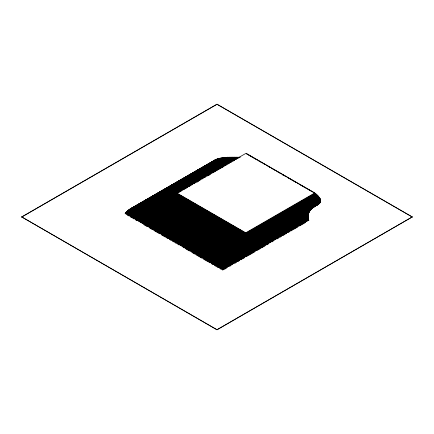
<?xml version="1.0" encoding="UTF-8"?>
<svg xmlns="http://www.w3.org/2000/svg" width="434" height="434" viewBox="0 0 434 434"><rect width="100%" height="100%" fill="white"/><g stroke="black" fill="none" stroke-linecap="round" stroke-linejoin="round"><path stroke-width="0.65" d="M21.7 216.919L217 104.165L412.3 216.919L217 329.835L21.7 216.919L217 329.677L412.3 216.919M21.7 217.081L217 104.323L412.3 217.081M130.987 208.434L224.709 262.543L308.417 214.212L308.417 214.711L224.709 263.037L130.987 208.928L130.987 208.434L215.139 159.853M129.733 209.215L224.172 263.736L224.172 264.23L129.733 209.709L129.733 209.215L216.089 159.392M129.142 209.627L223.933 264.355L223.933 264.849L129.142 210.121L129.142 209.627L216.588 159.18L216.588 159.674M308.27 216.154L223.716 264.984L223.716 265.478L128.567 210.544L128.567 210.051L217.108 158.98L217.108 159.473M308.265 216.664L223.521 265.624L223.521 266.123L128.014 210.984L128.014 210.485L130.938 208.797M132.11 208.125L133.276 207.452M134.448 206.774L217.64 158.79L217.64 159.289M127.487 210.935L223.347 266.286L308.319 217.228L308.373 218.275L223.195 267.452L126.978 211.9L126.978 211.401L223.195 266.953L308.373 217.776L223.347 266.78L127.487 211.434L127.487 210.935L129.831 209.584M130.987 208.928L132.744 207.913M174.365 183.87L175.537 183.197M199.96 169.114L201.126 168.441M309.409 211.282L309.409 211.776L227.172 259.261L135.951 206.595L135.951 206.096L218.194 158.616L218.194 159.11M126.978 211.401L129.31 210.056M133.715 207.523L226.011 260.801L308.878 212.958L308.878 212.465L226.011 260.308L133.715 207.023L133.715 207.523L135.468 206.508M136.726 205.814L227.59 258.273L227.59 258.767L136.726 206.307L136.726 205.814L218.758 158.453M298.489 218.15L226.38 259.782L134.448 206.703L134.448 207.197L136.205 206.183M126.489 211.879L223.071 267.637L308.455 218.34L308.455 218.839L223.071 268.136L126.489 212.378L126.489 211.879L128.827 210.528M306.925 212.237L309.843 210.55L309.843 211.049L228.024 258.29L137.518 206.036L137.518 205.537L219.338 158.302L219.338 158.795M126.028 212.372L222.962 268.337L308.558 218.915L308.558 219.414L222.962 268.83L126.028 212.866L126.028 212.372L127.786 211.358M310.082 210.202L310.082 210.702L228.468 257.818L138.321 205.77L138.321 205.277L219.935 158.16L219.935 158.654M125.583 212.877L222.875 269.047L308.683 219.506L308.683 220.005L222.875 269.541L125.583 213.371L125.583 212.877L127.661 211.7M310.332 209.866L310.332 210.365L228.93 257.362L139.14 205.521L139.14 205.027L220.543 158.025L220.543 158.524M208.233 165.208L209.405 164.529M310.598 209.541L310.598 210.04L229.407 256.912L139.97 205.282L139.97 204.783L221.166 157.905L221.166 158.405M140.817 204.55L229.89 255.979L229.89 256.478L140.817 205.049L140.817 204.55L221.796 157.797L221.796 158.296M313.06 207.761L230.389 255.55L230.389 256.049L141.668 204.826L141.668 204.333L222.441 157.699M140.817 205.049L141.989 204.371M311.455 208.624L311.455 209.117L230.893 255.631L142.531 204.615L142.531 204.121L223.098 157.607M311.764 208.336L311.764 208.83L231.409 255.219L143.404 204.414L143.404 203.915L223.76 157.526M176.974 184.732L178.146 184.054M312.079 208.054L312.079 208.553L231.935 254.823L144.289 204.219L144.289 203.725L224.432 157.455L224.432 157.949M312.399 207.783L312.399 208.282L232.467 254.427L145.178 204.034L145.178 203.535L225.11 157.39L225.11 157.884M146.074 203.362L233.004 253.548L233.004 254.047L146.074 203.855L146.074 203.362L225.794 157.33L225.794 157.83M177.848 185.172L179.014 184.493M146.974 203.188L233.546 253.174L233.546 253.668L146.974 203.687L146.974 203.188L226.483 157.282L226.483 157.781M147.88 203.025L234.094 252.805L234.094 253.299L147.88 203.524L147.88 203.025L227.183 157.244L228.355 157.916M146.974 203.687L148.726 202.673M148.786 202.868L234.648 252.442L234.648 252.935L148.786 203.367L148.786 202.868L227.883 157.206L229.049 157.878M188.698 179.958L189.864 179.285M149.697 202.721L235.201 252.083L235.201 252.583L149.697 203.215L149.697 202.721L228.582 157.179L228.582 157.672M207.376 169.542L208.548 168.864M316.158 205.727L235.76 252.23L150.614 203.074L150.614 202.575L229.288 157.151L229.288 157.65M151.526 202.434L236.313 251.389L236.313 251.883L151.526 202.933L151.526 202.434L229.993 157.135M152.442 202.304L236.872 251.047L236.872 251.546L152.442 202.797L152.442 202.304L230.698 157.124M153.354 202.173L237.425 250.711L237.425 251.21L153.354 202.667L153.354 202.173L231.398 157.113M176.969 188.638L178.135 187.965M154.265 202.043L237.978 250.38L237.978 250.874L154.265 202.542L154.265 202.043L232.098 157.108M155.171 201.924L238.532 250.049L238.532 250.548L155.171 202.418L155.171 201.924L232.798 157.108L232.798 157.602M317.769 204.224L317.769 204.718L239.074 250.217L156.072 202.298L156.072 201.799L233.487 157.108M155.171 202.418L156.924 201.409M156.972 201.685L239.617 249.398L239.617 249.892L156.972 202.179L156.972 201.685L234.176 157.108M194.779 179.953L195.956 179.275M157.862 201.566L240.148 249.078L240.148 249.572L157.862 202.065L157.862 201.566L234.859 157.113M158.746 201.452L240.675 248.753L240.675 249.252L158.746 201.946L158.746 201.452L235.532 157.119M159.62 201.338L241.19 248.432L241.19 248.926L159.62 201.832L159.62 201.338L236.194 157.124M158.746 201.946L160.504 200.931M318.627 203.622L318.627 204.116L241.7 248.606L160.482 201.718L160.482 201.224L236.85 157.13M190.016 184.282L191.182 183.609M232.103 159.983L233.27 159.311M161.339 201.105L242.194 247.792L242.194 248.286L161.339 201.604L161.339 201.105L237.496 157.135M180.886 189.94L182.052 189.267M162.18 200.991L242.682 247.467L242.682 247.966L162.18 201.484L162.18 200.991L238.125 157.141M233.394 160L234.566 159.327M163.01 200.871L243.154 247.141L243.154 247.64L163.01 201.371L163.01 200.871L238.743 157.146M213.007 172.141L214.174 171.468M163.824 200.752L243.61 246.816L243.61 247.315L163.824 201.251L163.824 200.752L246.067 153.273L314.775 192.94L314.775 193.439L245.752 233.286L177.039 193.618L177.039 193.119L245.752 232.792L314.775 192.94M319.37 203.003L319.37 203.503L244.054 246.984L164.622 201.126L164.622 200.627L177.468 193.211M178.634 192.539L182.139 190.515M183.305 189.842L187.396 187.483M188.562 186.81L190.314 185.795M191.481 185.123L192.647 184.45M193.819 183.777L194.985 183.099M196.738 182.09L197.904 181.417M199.07 180.739L200.237 180.067M201.989 179.058L203.161 178.379M204.327 177.707L205.494 177.034M207.246 176.025L210.75 174.001M212.503 172.987L216.002 170.963M217.174 170.291L221.259 167.931M222.425 167.258L224.177 166.249M225.344 165.571L226.51 164.898M227.682 164.226L229.434 163.211M230.6 162.538L231.767 161.866M232.933 161.193L234.685 160.179M235.852 159.506L237.024 158.833M238.19 158.155L239.942 157.146M196.927 182.134L198.81 181.021M208.195 175.602L209.372 174.924M221.693 167.812L222.864 167.133M239.047 157.819L240.214 157.141M244.483 246.154L244.483 246.653L165.408 201.002L165.408 200.503L177.143 193.727M170.464 197.758L171.631 197.079M166.173 200.871L166.173 200.372L177.294 193.955M319.972 202.358L319.972 202.857L245.281 245.975L166.927 200.736L166.927 200.242L177.43 194.177M320.135 202.136L320.135 202.629L245.655 245.633L167.654 200.6L167.654 200.101L177.039 194.682M168.365 200.454L168.365 199.955L177.137 194.893L246.892 235.168L316.543 194.953L316.543 194.459L314.2 193.103M318.648 202.678L320.401 201.669L320.401 202.168L246.338 244.922L169.054 200.302L169.054 199.808L177.218 195.094M246.648 244.065L246.648 244.559L169.721 200.145L169.721 199.651L177.338 195.251M170.367 199.982L170.367 199.488L176.795 195.777M170.985 199.814L170.985 199.314L176.812 195.951M169.721 200.145L171.479 199.13M171.582 199.629L171.582 199.135L176.85 196.092M172.152 199.445L172.152 198.946L176.237 196.586M172.694 199.244L172.694 198.75L177.143 196.114M173.209 199.038L173.209 198.544L176.133 196.852M173.698 198.821L173.698 198.327L176.616 196.64M177.11 194.877L177.099 193.559L246.17 233.432L315.404 193.461L315.404 193.96L246.17 233.931L177.099 194.052M177.121 193.976L246.55 234.062L315.995 193.965L315.995 194.465L246.55 234.555L177.121 194.475M177.11 194.383L246.892 234.669L316.543 194.459M247.196 235.266L317.059 194.931L317.059 195.425L247.196 235.76L177.056 195.267L177.056 194.768L247.196 235.266L247.196 235.76M247.461 235.846L317.536 195.387L317.536 195.886L247.461 236.34L176.963 195.636L176.963 195.143L247.461 235.846L247.461 236.34M247.695 236.411L317.976 195.832L317.976 196.325L247.695 236.904L176.839 195.994L176.839 195.501L247.695 236.411L247.695 236.904M247.89 236.959L318.382 196.26L318.382 196.754L247.89 237.452L247.89 236.959L176.676 195.843L176.676 196.342M248.047 237.49L318.751 196.673L318.751 197.172L248.047 237.989L248.047 237.49L176.475 196.173L176.475 196.667M319.386 197.953L319.386 197.459L248.172 238.51L176.242 196.982L176.242 196.488L248.172 238.011L319.082 197.074L319.082 197.568M248.264 239.015L319.652 197.828L319.652 198.327M248.319 239.015L175.678 197.074L175.678 197.568L248.319 239.508L319.885 198.192L318.719 197.513M174.153 198.593L174.153 198.099L248.297 240.913L248.335 239.964L320.086 198.539L320.086 199.032M248.335 240.458L174.978 198.105L174.978 197.611L248.346 239.991L319.885 198.685L319.885 198.192M248.297 240.913L320.254 199.369L320.254 198.875L248.297 240.42L174.582 197.861L174.582 198.354M248.226 241.358L320.395 199.694L320.395 199.195L248.226 240.865L248.226 241.358L173.698 198.327M320.585 199.814L247.993 241.722L247.993 242.215L172.694 198.75M173.209 198.544L248.123 241.792L320.504 200.003M320.048 200.443L247.836 242.134L247.836 242.628L172.152 198.946M247.993 242.215L320.585 200.307L320.504 199.51L248.123 241.299L248.123 241.792M248.232 242.199L268.093 230.736M269.259 230.058L320.661 200.383M247.836 242.628L320.634 200.6M255.051 238.537L247.44 242.931L247.44 243.425L170.985 199.314M256.223 237.859L294.887 215.541M296.053 214.863L305.428 209.454M306.599 208.776L320.655 200.66M171.582 199.135L247.651 243.035L320.661 200.882M249.859 242.009L246.935 243.696L246.935 244.19L169.721 199.651M251.026 241.331L267.979 231.55M269.145 230.872L276.16 226.825M277.326 226.147L278.498 225.474M279.664 224.801L281.416 223.787M282.588 223.114L283.755 222.436M284.926 221.763L286.679 220.749M287.845 220.076L291.941 217.711M293.107 217.038L297.198 214.678M298.37 214L310.055 207.251M311.227 206.579L318.236 202.532M319.408 201.853L320.574 201.181L320.498 201.924L246.241 244.798M247.44 243.425L320.655 201.154M248.411 243.051L252.512 240.68M253.684 240.002L255.442 238.988M256.613 238.315L260.715 235.944M261.886 235.266L273.61 228.501M274.782 227.823L276.539 226.808M277.711 226.13L281.818 223.76M282.99 223.087L284.161 222.409M285.333 221.731L287.091 220.716M288.263 220.038L290.021 219.024M291.192 218.345L292.364 217.673M293.536 216.995L295.299 215.98M296.471 215.302L297.643 214.624M298.814 213.951L300.572 212.931M301.744 212.259L305.845 209.888M307.017 209.21L318.74 202.445M170.367 199.488L247.201 243.816L320.628 201.419L320.634 200.101M169.054 199.808L246.338 244.429L247.505 243.756M248.671 243.083L249.838 242.405M251.004 241.733L255.089 239.378M256.255 238.705L267.919 231.973M269.085 231.295L273.165 228.94M274.331 228.268L275.498 227.595M277.245 226.586L278.411 225.913M279.577 225.235L281.33 224.226M282.496 223.553L283.662 222.881M284.829 222.208L288.908 219.848M290.075 219.175L294.16 216.821M295.326 216.148L306.984 209.416M308.151 208.738L309.317 208.065M311.07 207.056L312.236 206.383M313.402 205.711L314.569 205.038M316.315 204.029L317.482 203.356M246.935 244.19L320.574 201.674M168.365 199.955L246.007 244.787L247.179 244.109M248.346 243.436L250.103 242.422M251.27 241.743L252.442 241.071M253.613 240.393L255.366 239.384M256.537 238.705L257.704 238.033M258.876 237.355L260.628 236.346M261.8 235.667L265.89 233.308M267.062 232.629L271.152 230.264M272.324 229.591L278.758 225.875M279.925 225.203L284.02 222.837M285.192 222.165L286.359 221.486M288.111 220.477L289.283 219.799M290.454 219.127L292.207 218.112M293.379 217.434L294.545 216.761M295.717 216.089L297.469 215.074M298.641 214.396L299.807 213.723M300.979 213.045L302.731 212.036M303.903 211.358L307.999 208.998M309.165 208.32L313.261 205.955M314.428 205.282L316.185 204.268M317.352 203.595L320.276 201.908L320.276 202.401L246.007 245.281L167.654 200.101M246.452 244.809L247.619 244.13M248.785 243.458L250.532 242.449M251.704 241.776L252.87 241.098M254.036 240.425L255.783 239.416M259.288 237.393L261.035 236.384M262.207 235.711L265.706 233.687M266.872 233.015L268.038 232.342M269.791 231.333L270.957 230.655M272.123 229.982L273.29 229.309M275.042 228.3L276.208 227.628M277.375 226.949L278.541 226.277M280.293 225.268L281.46 224.595M282.626 223.917L284.379 222.908M285.545 222.235L286.711 221.562M287.878 220.89L289.63 219.875M290.796 219.203L291.963 218.53M293.129 217.857L294.881 216.843M298.38 214.825L299.547 214.152M301.299 213.137L304.798 211.119M305.965 210.447L307.136 209.768M308.883 208.759L310.05 208.087M311.216 207.414L312.388 206.736M314.135 205.727L315.301 205.054M316.467 204.381L318.22 203.372M164.622 200.627L244.054 246.49L245.807 245.476M254.563 240.42L255.729 239.747M259.82 237.387L260.986 236.714M267.99 232.667L269.161 231.995M270.328 231.322L271.494 230.644M275.585 228.284L276.751 227.611M277.917 226.939L279.67 225.924M286.093 222.219L289.592 220.195M293.682 217.835L294.849 217.163M298.934 214.803L300.106 214.13M301.858 213.116L303.024 212.443M304.191 211.77L305.357 211.092M309.447 208.732L310.614 208.06M317.617 204.018L318.789 203.34M243.154 247.141L245.503 245.785M160.482 201.224L241.7 248.112L242.866 247.44M165.408 200.503L244.89 246.317L319.787 203.074L319.787 202.58M236.872 251.047L239.242 249.696M243.246 247.337L319.587 203.291L319.587 202.792M235.201 252.083L236.373 251.411M238.109 250.38L239.28 249.702M234.094 252.805L235.846 251.796M237.642 250.809L238.808 250.136M242.899 247.771L319.136 203.709L319.136 203.21M145.178 203.535L232.467 253.933L233.633 253.261M237.132 251.237L238.884 250.228M234.273 252.973L235.445 252.3M237.197 251.286L238.369 250.608M143.404 203.915L231.409 254.725L233.172 253.711M234.344 253.033L235.516 252.355M142.531 204.121L230.893 255.132L232.06 254.46M233.812 253.451L314.086 207.04L314.086 206.541M229.89 255.979L231.653 254.964M139.97 204.783L229.407 256.418L231.159 255.404M139.14 205.027L228.93 256.863L311.162 209.416L311.162 208.917M228.468 257.818L228.468 257.324L310.874 209.72L310.874 209.226M137.518 205.537L228.024 257.791L229.776 256.782M230.948 256.103L232.114 255.431M233.28 254.753L235.038 253.744M236.204 253.065L240.295 250.706M241.467 250.033L245.557 247.668M246.724 246.995L253.152 243.284M254.324 242.606L258.414 240.246M259.581 239.568L260.753 238.895M261.919 238.223L263.671 237.208M264.843 236.535L268.934 234.17M270.105 233.497L274.196 231.138M275.362 230.459L295.234 218.986M296.4 218.313L300.496 215.953M301.663 215.275L302.829 214.602M304.001 213.924L305.753 212.915M227.59 258.273L247.51 246.767M248.682 246.094L252.783 243.724M253.955 243.051L258.056 240.68M259.228 240.002L260.986 238.988M262.158 238.315L263.329 237.637M264.501 236.959L266.259 235.944M267.431 235.266L271.532 232.901M272.704 232.223L276.811 229.857M277.982 229.179L297.903 217.678M299.075 217L300.247 216.322M302.004 215.307L306.106 212.942M307.277 212.264L308.449 211.586M135.951 206.096L227.172 258.762L241.168 250.678M242.335 250.006L246.42 247.651M247.586 246.979L264.501 237.208M265.668 236.535L274.999 231.148M276.165 230.476L280.25 228.121M281.416 227.443L285.496 225.089M286.662 224.416L308.829 211.618M309.22 211.662L309.22 212.161L226.765 259.76L226.765 259.266L309.621 211.407L309.621 210.913M299.661 217.472L309.041 212.058L309.041 212.552L226.38 260.275L134.448 207.197M225.658 260.845L308.737 212.882L308.737 213.376L225.658 261.344L133.005 207.853L133.005 207.354L225.658 260.845L225.658 261.344M225.322 261.398L308.612 213.311L308.612 213.81L225.322 261.897L132.316 208.201L132.316 207.702L225.322 261.398L225.322 261.897M225.002 261.962L308.503 213.756L308.503 214.25L225.002 262.462L131.643 208.559L131.643 208.06L225.002 261.962L225.002 262.462M308.346 215.177L224.427 263.628L130.352 209.313L130.352 208.819L224.427 263.134L308.346 214.684L308.281 217.19M224.172 263.736L308.297 215.166M223.933 264.355L308.297 215.66M125.166 213.891L125.166 213.392L222.816 269.769L308.834 220.109L308.834 220.608M224.573 269.254L226.326 268.239M229.836 266.216L231.007 265.537M235.103 263.172L236.275 262.499M238.033 261.485L239.199 260.807M240.957 259.792L242.129 259.12M243.295 258.442L244.467 257.769M246.224 256.754L247.391 256.076M248.563 255.404L255.002 251.687M257.34 250.337L260.264 248.644M261.436 247.971L264.946 245.942M266.704 244.928L268.456 243.919M271.972 241.89L273.138 241.212M277.234 238.846L278.406 238.174M280.163 237.159L281.33 236.487M283.087 235.472L284.259 234.794M285.426 234.121L286.597 233.443M288.355 232.429L289.521 231.756M290.693 231.078L292.451 230.063M293.617 229.391L297.713 227.025M299.471 226.011L305.324 222.631M315.404 193.461L246.333 153.587L246.333 154.081M248.319 154.895L257.069 159.945M258.235 160.623L262.32 162.978M263.487 163.651L264.653 164.329M266.4 165.338L267.572 166.01M268.738 166.683L270.485 167.692M271.651 168.37L272.818 169.043M273.99 169.716L275.736 170.725M276.903 171.397L278.069 172.076M279.236 172.748L280.988 173.757M282.154 174.43L283.321 175.103M284.487 175.781L286.239 176.79M287.406 177.463L296.156 182.513M297.323 183.191L298.489 183.864M300.241 184.873L304.326 187.233M305.493 187.906L306.659 188.578M307.825 189.251L309.578 190.26M310.744 190.938L311.91 191.611M313.077 192.284L315.995 193.965M282.751 174.945L283.912 175.618M314.721 193.58L317.059 194.931M315.203 194.041L317.536 195.387M315.632 194.481L317.976 195.832M315.887 194.752L317.059 195.425M316.044 194.909L318.382 196.26M318.22 196.786L319.386 197.459M248.346 239.991L248.346 239.492L175.341 197.351L175.341 197.844M166.927 200.242L245.281 245.481L245.281 245.975M166.173 200.372L244.89 245.818L244.89 246.317M156.072 201.799L239.074 249.724L239.074 250.217M150.614 202.575L235.76 251.736L235.76 252.23M144.289 203.725L231.935 254.324L231.935 254.823M141.668 204.333L230.389 255.55M138.321 205.277L228.468 257.324M226.765 259.266L135.191 206.394L135.191 206.893L226.765 259.76M128.567 210.051L223.716 264.984M128.014 210.485L223.521 265.624M127.504 215.242L128.676 215.915M130.428 216.929L131.6 217.602M132.766 218.28L133.938 218.953M135.69 219.967L136.862 220.64M143.876 224.693L147.386 226.716M149.725 228.067L152.649 229.754M153.82 230.432L159.663 233.807M161.421 234.821L165.511 237.186M166.683 237.859L167.849 238.532M169.607 239.546L170.774 240.224M172.531 241.233L173.698 241.912M174.869 242.584L176.036 243.262M177.794 244.271L178.96 244.95M183.056 247.309L184.222 247.988M185.98 249.002L189.484 251.026M191.828 252.376L194.747 254.064M195.918 254.736L201.767 258.116M203.519 259.125L207.615 261.49M208.781 262.163L209.953 262.841M211.705 263.856L212.877 264.528M214.629 265.543L215.801 266.216M216.967 266.894L218.139 267.566M219.892 268.581L221.063 269.254M318.892 203.416L318.892 203.915M318.355 203.823L318.355 204.316M318.068 204.023L318.068 204.517M317.46 204.419L317.46 204.919M317.146 204.62L317.146 205.119M316.82 204.826L316.82 205.32M316.489 205.027L316.489 205.526M315.816 205.439L315.816 205.938M315.127 205.868L315.127 206.367M314.433 206.313L314.433 206.806M313.739 206.779L313.739 207.273M313.397 207.018L313.397 207.517M312.724 207.523L312.724 208.016M248.319 239.508L248.264 238.521L175.976 196.786L175.976 197.286M248.172 238.011L248.172 238.51M247.651 242.535L247.651 243.035M247.201 243.317L247.201 243.816M246.892 234.669L246.892 235.168M246.55 234.062L246.55 234.555M246.338 244.429L246.338 244.922M246.17 233.432L246.17 233.931M246.007 244.787L246.007 245.281M245.752 232.792L245.752 233.286M245.655 245.134L245.655 245.633M244.054 246.49L244.054 246.984M241.7 248.112L241.7 248.606M239.351 157.146L239.351 157.645M232.467 253.933L232.467 254.427M231.409 254.725L231.409 255.219M230.893 255.132L230.893 255.631M229.407 256.418L229.407 256.912M228.93 256.863L228.93 257.362M228.024 257.791L228.024 258.29M227.883 157.206L227.883 157.699M227.183 157.244L227.183 157.737M227.172 258.762L227.172 259.261M226.38 259.782L226.38 260.275M226.011 260.308L226.011 260.801M224.709 262.543L224.709 263.037M224.427 263.134L224.427 263.628M223.347 266.286L223.347 266.78M223.195 266.953L223.195 267.452M223.071 267.637L223.071 268.136M222.962 268.337L222.962 268.83M222.875 269.047L222.875 269.541M222.816 269.769L222.816 270.268M215.606 159.614L215.606 160.113M214.694 160.103L214.694 160.602M214.271 160.368L214.271 160.862M213.479 160.933L213.479 161.426"/></g></svg>
